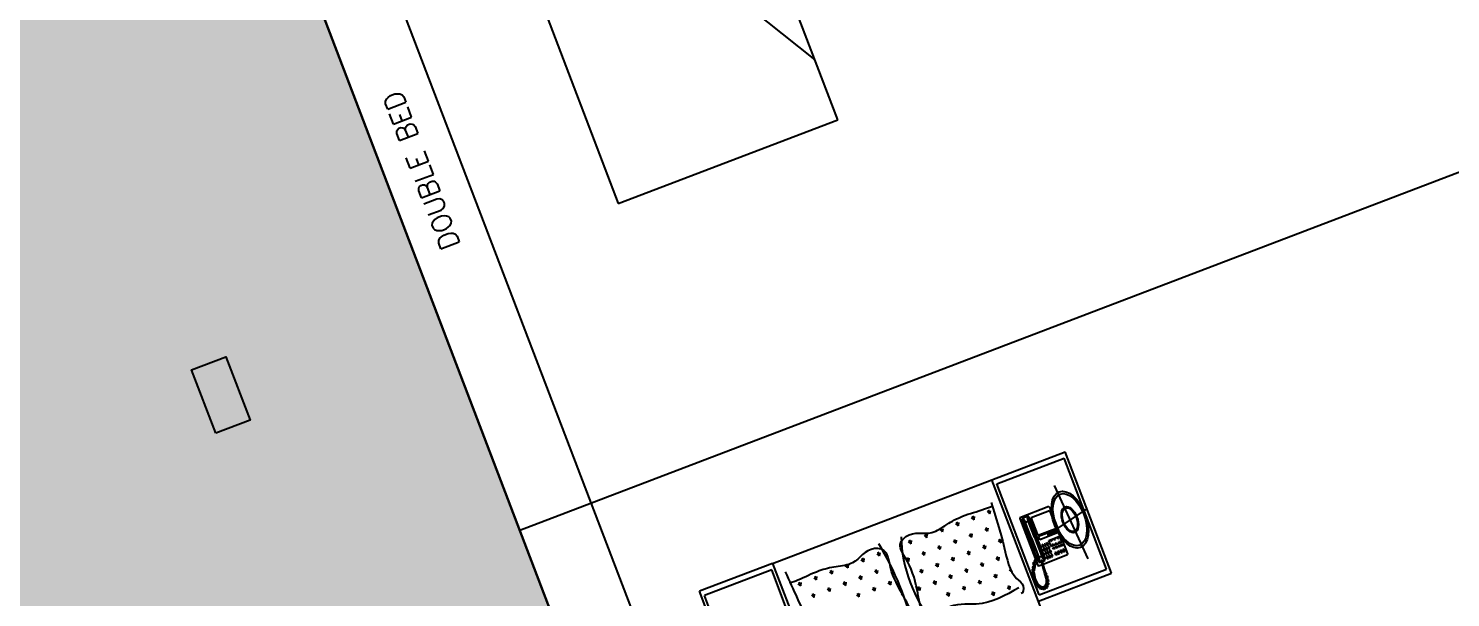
# Model space of a CAD drawing. Header units: inches. Extents: x -5597760 to 21122418, y -37133 to 23298423.
# Drawn here: x -2870980 to -144201, y 9573262 to 10665158 of the extents above; entities that cross this region are included whole.
import ezdxf

# ---------------------------------------------------------------- set-up
doc = ezdxf.new("R2010")
doc.units = ezdxf.units.IN
doc.header["$MEASUREMENT"] = 0
doc.layers.add('www.cad-blocks.net', color=7, linetype='Continuous')
doc.styles.get("Standard").update_dxf_attribs({"font": 'times.ttf', "height": 8})

# ---------------------------------------------------------------- blocks, each defined once
blk = doc.blocks.new('A$C200C7901')
for p, q in [((0, 1.8834), (0, 2.3334)), ((0.5, 2.3334), (0, 2.3334)), ((0.5, 2.3334), (0.5, 1.7369)), ((0.5, 2.3334), (0.5, 1.7369)), ((0.5, 2.3334), (2, 2.3334)), ((2, 2.3334), (2.5, 2.3334)), ((2, 1.6055), (2, 2.3334)), ((2.5, 1.8834), (2.5, 2.3334)), ((0.9943, 2.1721), (0.9842, 2.1822)), ((0.9943, 2.1721), (0.9842, 2.1822)), ((1.3176, 2.1721), (1.3075, 2.1822)), ((1.3176, 2.1721), (1.3075, 2.1822)), ((1.206, 2.0681), (1.1997, 2.0744)), ((1.206, 2.0681), (1.1997, 2.0744)), ((2, 1.8834), (2.5, 1.8834))]:
    blk.add_line(p, q)
at = {"linetype": 'ByBlock'}
for p, q in [((0.02, 1.9034), (0.02, 2.3134)), ((0.48, 2.3134), (0.02, 2.3134)), ((0.48, 1.9034), (0.48, 2.3134)), ((2.02, 2.3134), (2.48, 2.3134)), ((2.02, 1.9034), (2.02, 2.3134)), ((2.48, 1.9034), (2.48, 2.3134)), ((0.6171, 2.2259), (0.607, 2.236)), ((0.6171, 2.2259), (0.607, 2.236)), ((0.6171, 2.2259), (0.6171, 2.2402)), ((0.6171, 2.2259), (0.6171, 2.2402)), ((0.6171, 2.2259), (0.6272, 2.236)), ((0.6171, 2.2259), (0.6272, 2.236)), ((0.7249, 2.2259), (0.7148, 2.236)), ((0.7249, 2.2259), (0.7148, 2.236)), ((0.7249, 2.2259), (0.7249, 2.2402)), ((0.7249, 2.2259), (0.7249, 2.2402)), ((0.7249, 2.2259), (0.735, 2.236)), ((0.7249, 2.2259), (0.735, 2.236)), ((0.8326, 2.2259), (0.8225, 2.236)), ((0.8326, 2.2259), (0.8225, 2.236)), ((0.8326, 2.2259), (0.8326, 2.2402)), ((0.8326, 2.2259), (0.8326, 2.2402)), ((0.8326, 2.2259), (0.8427, 2.236)), ((0.8326, 2.2259), (0.8427, 2.236)), ((0.9404, 2.2259), (0.9303, 2.236)), ((0.9404, 2.2259), (0.9303, 2.236)), ((0.9404, 2.2259), (0.9404, 2.2369)), ((0.9404, 2.2259), (0.9404, 2.2369)), ((0.9404, 2.2259), (0.9505, 2.236)), ((0.9404, 2.2259), (0.9505, 2.236)), ((1.0482, 2.2259), (1.0381, 2.236)), ((1.0482, 2.2259), (1.0381, 2.236)), ((1.0482, 2.2259), (1.0482, 2.2402)), ((1.0482, 2.2259), (1.0482, 2.2402)), ((1.0482, 2.2259), (1.0583, 2.236)), ((1.0482, 2.2259), (1.0583, 2.236)), ((1.1559, 2.2259), (1.1458, 2.236)), ((1.1559, 2.2259), (1.1458, 2.236)), ((1.1559, 2.2259), (1.1559, 2.2402)), ((1.1559, 2.2259), (1.1559, 2.2402)), ((1.1559, 2.2259), (1.166, 2.236)), ((1.1559, 2.2259), (1.166, 2.236)), ((1.3714, 2.2259), (1.3613, 2.236)), ((1.3714, 2.2259), (1.3613, 2.236)), ((1.3714, 2.2259), (1.3714, 2.2402)), ((1.3714, 2.2259), (1.3714, 2.2402)), ((1.3714, 2.2259), (1.3815, 2.236)), ((1.3714, 2.2259), (1.3815, 2.236)), ((1.4792, 2.2259), (1.4691, 2.236)), ((1.4792, 2.2259), (1.4691, 2.236)), ((1.4792, 2.2259), (1.4792, 2.2402)), ((1.4792, 2.2259), (1.4792, 2.2402)), ((1.4792, 2.2259), (1.4893, 2.236)), ((1.4792, 2.2259), (1.4893, 2.236)), ((1.587, 2.2259), (1.5769, 2.236)), ((1.587, 2.2259), (1.5769, 2.236)), ((1.587, 2.2259), (1.587, 2.2393)), ((1.587, 2.2259), (1.587, 2.2393)), ((1.587, 2.2259), (1.5971, 2.236)), ((1.587, 2.2259), (1.5971, 2.236)), ((1.6947, 2.2259), (1.6846, 2.236)), ((1.6947, 2.2259), (1.6846, 2.236)), ((1.6947, 2.2259), (1.6947, 2.2402)), ((1.6947, 2.2259), (1.6947, 2.2402)), ((1.6947, 2.2259), (1.7048, 2.236)), ((1.6947, 2.2259), (1.7048, 2.236)), ((1.8025, 2.2259), (1.7924, 2.236)), ((1.8025, 2.2259), (1.7924, 2.236)), ((1.8025, 2.2259), (1.8025, 2.2402)), ((1.8025, 2.2259), (1.8025, 2.2402)), ((1.8025, 2.2259), (1.8126, 2.236)), ((1.8025, 2.2259), (1.8126, 2.236)), ((1.9103, 2.2259), (1.9002, 2.236)), ((1.9103, 2.2259), (1.9002, 2.236)), ((1.9103, 2.2259), (1.9103, 2.2402)), ((1.9103, 2.2259), (1.9103, 2.2402)), ((1.9103, 2.2259), (1.9204, 2.236)), ((1.9103, 2.2259), (1.9204, 2.236)), ((2.3581, 2.2373), (2.3919, 1.9595)), ((0.671, 2.1721), (0.6609, 2.1822)), ((0.671, 2.1721), (0.6609, 2.1822)), ((0.671, 2.172), (0.671, 2.1863)), ((0.671, 2.172), (0.671, 2.1863)), ((0.671, 2.1721), (0.6811, 2.1822)), ((0.671, 2.1721), (0.6811, 2.1822)), ((0.7787, 2.1721), (0.7686, 2.1822)), ((0.7787, 2.1721), (0.7686, 2.1822)), ((0.7787, 2.172), (0.7787, 2.1863)), ((0.7787, 2.172), (0.7787, 2.1863)), ((0.7787, 2.1721), (0.7889, 2.1822)), ((0.7787, 2.1721), (0.7889, 2.1822)), ((0.8865, 2.1721), (0.8764, 2.1822)), ((0.8865, 2.1721), (0.8764, 2.1822)), ((0.8865, 2.172), (0.8865, 2.1863)), ((0.8865, 2.172), (0.8865, 2.1863)), ((0.8865, 2.1721), (0.8966, 2.1822)), ((0.8865, 2.1721), (0.8966, 2.1822)), ((0.9943, 2.172), (0.9943, 2.1863)), ((0.9943, 2.172), (0.9943, 2.1863)), ((0.9943, 2.1721), (1.0044, 2.1822)), ((0.9943, 2.1721), (1.0044, 2.1822)), ((1.102, 2.1721), (1.0919, 2.1822)), ((1.102, 2.1721), (1.0919, 2.1822)), ((1.102, 2.172), (1.102, 2.1863)), ((1.102, 2.172), (1.102, 2.1863)), ((1.102, 2.1721), (1.1121, 2.1822)), ((1.102, 2.1721), (1.1121, 2.1822)), ((1.3176, 2.172), (1.3176, 2.1863)), ((1.3176, 2.172), (1.3176, 2.1863)), ((1.3176, 2.1721), (1.3277, 2.1822)), ((1.3176, 2.1721), (1.3277, 2.1822)), ((1.4253, 2.1721), (1.4152, 2.1822)), ((1.4253, 2.1721), (1.4152, 2.1822)), ((1.4253, 2.172), (1.4253, 2.1863)), ((1.4253, 2.172), (1.4253, 2.1863)), ((1.4253, 2.1721), (1.4354, 2.1822)), ((1.4253, 2.1721), (1.4354, 2.1822)), ((1.5331, 2.1721), (1.523, 2.1822)), ((1.5331, 2.1721), (1.523, 2.1822)), ((1.5331, 2.172), (1.5331, 2.1863)), ((1.5331, 2.172), (1.5331, 2.1863)), ((1.5331, 2.1721), (1.5432, 2.1822)), ((1.5331, 2.1721), (1.5432, 2.1822)), ((1.6409, 2.1721), (1.6308, 2.1822)), ((1.6409, 2.1721), (1.6308, 2.1822)), ((1.6408, 2.172), (1.6408, 2.1863)), ((1.6408, 2.172), (1.6408, 2.1863)), ((1.6409, 2.1721), (1.651, 2.1822)), ((1.6409, 2.1721), (1.651, 2.1822)), ((1.7486, 2.1721), (1.7385, 2.1822)), ((1.7486, 2.1721), (1.7385, 2.1822)), ((1.7486, 2.172), (1.7486, 2.1863)), ((1.7486, 2.172), (1.7486, 2.1863)), ((1.7486, 2.1721), (1.7587, 2.1822)), ((1.7486, 2.1721), (1.7587, 2.1822)), ((1.8564, 2.1721), (1.8463, 2.1822)), ((1.8564, 2.1721), (1.8463, 2.1822)), ((1.8564, 2.172), (1.8564, 2.1863)), ((1.8564, 2.172), (1.8564, 2.1863)), ((1.8564, 2.1721), (1.8665, 2.1822)), ((1.8564, 2.1721), (1.8665, 2.1822)), ((2.0802, 2.176), (2.0777, 2.1734)), ((2.0777, 2.1734), (2.0783, 1.9999)), ((2.2789, 2.1766), (2.0802, 2.176)), ((2.0941, 2.1722), (2.0878, 2.1659)), ((2.0878, 2.1659), (2.0883, 2.015)), ((2.0915, 2.1685), (2.0903, 2.1634)), ((2.0903, 2.1634), (2.1017, 2.1521)), ((2.0903, 2.1634), (2.0904, 2.1295)), ((2.0966, 2.171), (2.0915, 2.1685)), ((2.1318, 2.1724), (2.0941, 2.1722)), ((2.1267, 2.1711), (2.0966, 2.171)), ((2.1029, 2.1547), (2.0966, 2.171)), ((2.1205, 2.1547), (2.1267, 2.1711)), ((2.1331, 2.1636), (2.1218, 2.1522)), ((2.1267, 2.1711), (2.1318, 2.1686)), ((2.1368, 2.1661), (2.1318, 2.1724)), ((2.1318, 2.1686), (2.1331, 2.1636)), ((2.1331, 2.1636), (2.1332, 2.1296)), ((2.1373, 2.014), (2.1368, 2.1661)), ((2.1481, 2.1624), (2.2739, 2.1628)), ((2.2739, 2.1628), (2.2741, 2.0961)), ((2.2789, 2.1766), (2.2814, 2.1741)), ((2.2814, 2.1741), (2.282, 2.0006)), ((0.9404, 2.1182), (0.9303, 2.1283)), ((0.9404, 2.1182), (0.9303, 2.1283)), ((0.9404, 2.1182), (0.9404, 2.1325)), ((0.9404, 2.1182), (0.9404, 2.1325)), ((0.9404, 2.1182), (0.9505, 2.1283)), ((0.9404, 2.1182), (0.9505, 2.1283)), ((1.0482, 2.1182), (1.0381, 2.1283)), ((1.0482, 2.1182), (1.0381, 2.1283)), ((1.0482, 2.1182), (1.0482, 2.1325)), ((1.0482, 2.1182), (1.0482, 2.1325)), ((1.0482, 2.1182), (1.0583, 2.1283)), ((1.0482, 2.1182), (1.0583, 2.1283)), ((1.1559, 2.1182), (1.1458, 2.1283)), ((1.1559, 2.1182), (1.1458, 2.1283)), ((1.1559, 2.1182), (1.1559, 2.1325)), ((1.1559, 2.1182), (1.1559, 2.1325)), ((1.1559, 2.1182), (1.166, 2.1283)), ((1.1559, 2.1182), (1.166, 2.1283)), ((1.3714, 2.1182), (1.3613, 2.1283)), ((1.3714, 2.1182), (1.3613, 2.1283)), ((1.3714, 2.1182), (1.3714, 2.1325)), ((1.3714, 2.1182), (1.3714, 2.1325)), ((1.3714, 2.1182), (1.3815, 2.1283)), ((1.3714, 2.1182), (1.3815, 2.1283)), ((1.4792, 2.1182), (1.4691, 2.1283)), ((1.4792, 2.1182), (1.4691, 2.1283)), ((1.4792, 2.1182), (1.4792, 2.1325)), ((1.4792, 2.1182), (1.4792, 2.1325)), ((1.4792, 2.1182), (1.4893, 2.1283)), ((1.4792, 2.1182), (1.4893, 2.1283)), ((1.587, 2.1182), (1.5769, 2.1283)), ((1.587, 2.1182), (1.5769, 2.1283)), ((1.587, 2.1182), (1.587, 2.1325)), ((1.587, 2.1182), (1.587, 2.1325)), ((1.587, 2.1182), (1.5971, 2.1283)), ((1.587, 2.1182), (1.5971, 2.1283)), ((1.6947, 2.1182), (1.6846, 2.1283)), ((1.6947, 2.1182), (1.6846, 2.1283)), ((1.6947, 2.1182), (1.6947, 2.1325)), ((1.6947, 2.1182), (1.6947, 2.1325)), ((1.6947, 2.1182), (1.7048, 2.1283)), ((1.6947, 2.1182), (1.7048, 2.1283)), ((1.8025, 2.1182), (1.7924, 2.1283)), ((1.8025, 2.1182), (1.7924, 2.1283)), ((1.8025, 2.1182), (1.8025, 2.1325)), ((1.8025, 2.1182), (1.8025, 2.1325)), ((1.8025, 2.1182), (1.8126, 2.1283)), ((1.8025, 2.1182), (1.8126, 2.1283)), ((1.9103, 2.1182), (1.9002, 2.1283)), ((1.9103, 2.1182), (1.9002, 2.1283)), ((1.9103, 2.1182), (1.9103, 2.1325)), ((1.9103, 2.1182), (1.9103, 2.1325)), ((1.9103, 2.1182), (1.9204, 2.1283)), ((1.9103, 2.1182), (1.9204, 2.1283)), ((2.0904, 2.1295), (2.093, 2.1232)), ((2.093, 2.1232), (2.0968, 2.1169)), ((2.0968, 2.1169), (2.098, 2.1081)), ((2.1017, 2.1521), (2.1029, 2.1547)), ((2.1019, 2.0956), (2.1017, 2.1521)), ((2.1029, 2.1547), (2.1205, 2.1547)), ((2.1218, 2.1522), (2.1205, 2.1547)), ((2.122, 2.0956), (2.1218, 2.1522)), ((2.1269, 2.117), (2.1257, 2.1082)), ((2.1307, 2.1233), (2.1269, 2.117)), ((2.1332, 2.1296), (2.1307, 2.1233)), ((2.1484, 2.0957), (2.1481, 2.1624)), ((2.2464, 2.0911), (2.5044, 2.1228)), ((1.3176, 2.0643), (1.3075, 2.0744)), ((1.3176, 2.0643), (1.3075, 2.0744)), ((1.3176, 2.0643), (1.3176, 2.0786)), ((1.3176, 2.0643), (1.3176, 2.0786)), ((1.3176, 2.0643), (1.3277, 2.0744)), ((1.3176, 2.0643), (1.3277, 2.0744)), ((1.4253, 2.0643), (1.4152, 2.0744)), ((1.4253, 2.0643), (1.4152, 2.0744)), ((1.4253, 2.0643), (1.4253, 2.0786)), ((1.4253, 2.0643), (1.4253, 2.0786)), ((1.4253, 2.0643), (1.4354, 2.0744)), ((1.4253, 2.0643), (1.4354, 2.0744)), ((1.5331, 2.0643), (1.523, 2.0744)), ((1.5331, 2.0643), (1.523, 2.0744)), ((1.5331, 2.0643), (1.5331, 2.0786)), ((1.5331, 2.0643), (1.5331, 2.0786)), ((1.5331, 2.0643), (1.5432, 2.0744)), ((1.5331, 2.0643), (1.5432, 2.0744)), ((1.6409, 2.0643), (1.6308, 2.0744)), ((1.6409, 2.0643), (1.6308, 2.0744)), ((1.6408, 2.0643), (1.6408, 2.0786)), ((1.6408, 2.0643), (1.6408, 2.0786)), ((1.6409, 2.0643), (1.651, 2.0744)), ((1.6409, 2.0643), (1.651, 2.0744)), ((1.7486, 2.0643), (1.7385, 2.0744)), ((1.7486, 2.0643), (1.7385, 2.0744)), ((1.7486, 2.0643), (1.7486, 2.0786)), ((1.7486, 2.0643), (1.7486, 2.0786)), ((1.7486, 2.0643), (1.7587, 2.0744)), ((1.7486, 2.0643), (1.7587, 2.0744)), ((1.8564, 2.0643), (1.8463, 2.0744)), ((1.8564, 2.0643), (1.8463, 2.0744)), ((1.8564, 2.0643), (1.8564, 2.0786)), ((1.8564, 2.0643), (1.8564, 2.0786)), ((1.8564, 2.0643), (1.8665, 2.0744)), ((1.8564, 2.0643), (1.8665, 2.0744)), ((2.0969, 2.0629), (2.0982, 2.0717)), ((2.098, 2.1081), (2.0981, 2.0956)), ((2.0982, 2.0717), (2.0981, 2.0956)), ((2.1019, 2.0956), (2.1021, 2.0277)), ((2.122, 2.0956), (2.1222, 2.0277)), ((2.1257, 2.1082), (2.1257, 2.0956)), ((2.1258, 2.0718), (2.1257, 2.0956)), ((2.1271, 2.063), (2.1258, 2.0718)), ((2.2741, 2.0961), (2.1484, 2.0957)), ((2.1484, 2.0932), (2.2691, 2.0936)), ((2.1484, 2.0806), (2.1484, 2.0932)), ((2.2691, 2.081), (2.1484, 2.0806)), ((2.2, 2.067), (2.2742, 2.0672)), ((2.2001, 2.0443), (2.2, 2.067)), ((2.2087, 2.0934), (2.2088, 2.0808)), ((2.2126, 2.0645), (2.2164, 2.0645)), ((2.2126, 2.0607), (2.2126, 2.0645)), ((2.2164, 2.0645), (2.2164, 2.0607)), ((2.2188, 2.0934), (2.2188, 2.0809)), ((2.2288, 2.0935), (2.2289, 2.0809)), ((2.2352, 2.0646), (2.239, 2.0646)), ((2.2352, 2.0608), (2.2352, 2.0646)), ((2.2389, 2.0935), (2.239, 2.0809)), ((2.239, 2.0646), (2.239, 2.0608)), ((2.249, 2.0935), (2.249, 2.081)), ((2.2579, 2.0609), (2.2579, 2.0647)), ((2.2579, 2.0647), (2.2616, 2.0647)), ((2.259, 2.0936), (2.2591, 2.081)), ((2.2616, 2.0647), (2.2616, 2.0609)), ((2.2691, 2.0936), (2.2691, 2.081)), ((2.2742, 2.0672), (2.2743, 2.0446)), ((1.4792, 2.0104), (1.4691, 2.0205)), ((1.4792, 2.0104), (1.4691, 2.0205)), ((1.4792, 2.0104), (1.4792, 2.0247)), ((1.4792, 2.0104), (1.4792, 2.0247)), ((1.4792, 2.0104), (1.4893, 2.0205)), ((1.4792, 2.0104), (1.4893, 2.0205)), ((1.587, 2.0104), (1.5769, 2.0205)), ((1.587, 2.0104), (1.5769, 2.0205)), ((1.587, 2.0104), (1.587, 2.0247)), ((1.587, 2.0104), (1.587, 2.0247)), ((1.587, 2.0104), (1.5971, 2.0205)), ((1.587, 2.0104), (1.5971, 2.0205)), ((1.6947, 2.0104), (1.6846, 2.0205)), ((1.6947, 2.0104), (1.6846, 2.0205)), ((1.6947, 2.0104), (1.6947, 2.0247)), ((1.6947, 2.0104), (1.6947, 2.0247)), ((1.6947, 2.0104), (1.7048, 2.0205)), ((1.6947, 2.0104), (1.7048, 2.0205)), ((1.8025, 2.0104), (1.7924, 2.0205)), ((1.8025, 2.0104), (1.7924, 2.0205)), ((1.8025, 2.0104), (1.8025, 2.0247)), ((1.8025, 2.0104), (1.8025, 2.0247)), ((1.8025, 2.0104), (1.8126, 2.0205)), ((1.8025, 2.0104), (1.8126, 2.0205)), ((1.9068, 2.0139), (1.9002, 2.0205)), ((1.9068, 2.0139), (1.9002, 2.0205)), ((2.0576, 2.0133), (2.0598, 2.0155)), ((2.0598, 2.0155), (2.0645, 2.0137)), ((2.0645, 2.0137), (2.0671, 2.0162)), ((2.0671, 2.0162), (2.0707, 2.0197)), ((2.0727, 2.016), (2.0676, 2.012)), ((2.0707, 2.0197), (2.0782, 2.0226)), ((2.0782, 2.0175), (2.0727, 2.016)), ((2.0907, 2.0503), (2.0932, 2.0566)), ((2.0908, 2.0163), (2.0907, 2.0503)), ((2.0908, 2.0163), (2.1021, 2.0277)), ((2.0921, 2.0113), (2.0908, 2.0163)), ((2.0932, 2.0566), (2.0969, 2.0629)), ((2.1034, 2.0252), (2.0971, 2.0088)), ((2.1021, 2.0277), (2.1034, 2.0252)), ((2.1034, 2.0252), (2.121, 2.0252)), ((2.1222, 2.0277), (2.121, 2.0252)), ((2.121, 2.0252), (2.1273, 2.0089)), ((2.1336, 2.0165), (2.1222, 2.0277)), ((2.1309, 2.0567), (2.1271, 2.063)), ((2.1334, 2.0504), (2.1309, 2.0567)), ((2.1323, 2.0114), (2.1336, 2.0165)), ((2.1336, 2.0165), (2.1334, 2.0504)), ((2.1586, 2.0606), (2.1485, 2.0605)), ((2.1485, 2.0605), (2.1485, 2.053)), ((2.1485, 2.053), (2.1586, 2.053)), ((2.1485, 2.0467), (2.1486, 2.0391)), ((2.1586, 2.0467), (2.1485, 2.0467)), ((2.1486, 2.0391), (2.1586, 2.0392)), ((2.1586, 2.0329), (2.1486, 2.0329)), ((2.1486, 2.0329), (2.1486, 2.0253)), ((2.1486, 2.0253), (2.1587, 2.0253)), ((2.1587, 2.0178), (2.1486, 2.0178)), ((2.1486, 2.0178), (2.1487, 2.0102)), ((2.1586, 2.053), (2.1586, 2.0606)), ((2.1586, 2.0392), (2.1586, 2.0467)), ((2.1587, 2.0253), (2.1586, 2.0329)), ((2.1587, 2.0103), (2.1587, 2.0178)), ((2.1636, 2.0606), (2.1636, 2.053)), ((2.1736, 2.0606), (2.1636, 2.0606)), ((2.1636, 2.053), (2.1737, 2.0531)), ((2.1737, 2.0468), (2.1636, 2.0467)), ((2.1636, 2.0467), (2.1637, 2.0392)), ((2.1637, 2.0392), (2.1737, 2.0392)), ((2.1637, 2.0317), (2.1637, 2.0241)), ((2.1737, 2.0317), (2.1637, 2.0317)), ((2.1637, 2.0241), (2.1738, 2.0241)), ((2.1738, 2.0179), (2.1637, 2.0178)), ((2.1637, 2.0178), (2.1638, 2.0103)), ((2.1737, 2.0531), (2.1736, 2.0606)), ((2.1737, 2.0392), (2.1737, 2.0468)), ((2.1738, 2.0241), (2.1737, 2.0317)), ((2.1738, 2.0103), (2.1738, 2.0179)), ((2.1887, 2.0607), (2.1787, 2.0606)), ((2.1787, 2.0606), (2.1787, 2.0531)), ((2.1787, 2.0531), (2.1888, 2.0531)), ((2.1787, 2.0468), (2.1787, 2.0392)), ((2.1888, 2.0468), (2.1787, 2.0468)), ((2.1787, 2.0392), (2.1888, 2.0393)), ((2.1788, 2.0317), (2.1788, 2.0242)), ((2.1888, 2.0317), (2.1788, 2.0317)), ((2.1788, 2.0242), (2.1889, 2.0242)), ((2.1788, 2.0179), (2.1788, 2.0103)), ((2.1889, 2.0179), (2.1788, 2.0179)), ((2.1888, 2.0531), (2.1887, 2.0607)), ((2.1888, 2.0393), (2.1888, 2.0468)), ((2.1889, 2.0242), (2.1888, 2.0317)), ((2.1889, 2.0104), (2.1889, 2.0179)), ((2.2743, 2.0446), (2.2001, 2.0443)), ((2.2077, 2.0331), (2.2077, 2.0381)), ((2.2077, 2.0381), (2.2202, 2.0381)), ((2.2203, 2.0331), (2.2077, 2.0331)), ((2.2203, 2.0193), (2.2077, 2.0192)), ((2.2077, 2.0192), (2.2078, 2.0117)), ((2.2164, 2.0607), (2.2126, 2.0607)), ((2.2126, 2.0507), (2.2164, 2.0507)), ((2.2127, 2.0469), (2.2126, 2.0507)), ((2.2164, 2.0469), (2.2127, 2.0469)), ((2.2164, 2.0507), (2.2164, 2.0469)), ((2.2202, 2.0381), (2.2203, 2.0331)), ((2.2203, 2.0117), (2.2203, 2.0193)), ((2.2253, 2.0381), (2.2378, 2.0382)), ((2.2253, 2.0331), (2.2253, 2.0381)), ((2.2379, 2.0332), (2.2253, 2.0331)), ((2.2379, 2.0193), (2.2253, 2.0193)), ((2.2253, 2.0193), (2.2254, 2.0117)), ((2.239, 2.0608), (2.2352, 2.0608)), ((2.2353, 2.0508), (2.2391, 2.0508)), ((2.2353, 2.047), (2.2353, 2.0508)), ((2.2391, 2.047), (2.2353, 2.047)), ((2.2378, 2.0382), (2.2379, 2.0332)), ((2.2379, 2.0118), (2.2379, 2.0193)), ((2.2391, 2.0508), (2.2391, 2.047)), ((2.2429, 2.0332), (2.2429, 2.0382)), ((2.2429, 2.0382), (2.2554, 2.0382)), ((2.2555, 2.0332), (2.2429, 2.0332)), ((2.2555, 2.0194), (2.2429, 2.0193)), ((2.2429, 2.0193), (2.243, 2.0118)), ((2.2554, 2.0382), (2.2555, 2.0332)), ((2.2555, 2.0118), (2.2555, 2.0194)), ((2.2616, 2.0609), (2.2579, 2.0609)), ((2.2579, 2.0508), (2.2617, 2.0508)), ((2.2579, 2.0471), (2.2579, 2.0508)), ((2.2617, 2.0471), (2.2579, 2.0471)), ((2.2605, 2.0332), (2.2605, 2.0383)), ((2.2605, 2.0383), (2.273, 2.0383)), ((2.2731, 2.0333), (2.2605, 2.0332)), ((2.2605, 2.0194), (2.2606, 2.0119)), ((2.2731, 2.0194), (2.2605, 2.0194)), ((2.2617, 2.0508), (2.2617, 2.0471)), ((2.273, 2.0383), (2.2731, 2.0333)), ((2.2731, 2.0119), (2.2731, 2.0194)), ((1.7486, 1.9565), (1.7385, 1.9666)), ((1.7486, 1.9565), (1.7385, 1.9666)), ((1.7486, 1.9565), (1.7486, 1.9708)), ((1.7486, 1.9565), (1.7486, 1.9708)), ((1.7486, 1.9565), (1.7587, 1.9666)), ((1.7486, 1.9565), (1.7587, 1.9666)), ((1.8564, 1.9565), (1.8463, 1.9666)), ((1.8564, 1.9565), (1.8463, 1.9666)), ((1.8564, 1.9565), (1.8564, 1.9708)), ((1.8564, 1.9565), (1.8564, 1.9708)), ((1.8564, 1.9565), (1.8665, 1.9666)), ((1.8564, 1.9565), (1.8665, 1.9666)), ((2.0234, 1.9686), (2.0251, 1.9745)), ((2.0287, 1.9636), (2.0234, 1.9686)), ((2.0251, 1.9745), (2.0333, 1.9743)), ((2.0259, 1.977), (2.0281, 1.9847)), ((2.0333, 1.9743), (2.0259, 1.977)), ((2.0281, 1.9847), (2.0358, 1.9839)), ((2.0393, 1.984), (2.031, 1.96)), ((2.0338, 1.9895), (2.0386, 1.9946)), ((2.0358, 1.9839), (2.0338, 1.9895)), ((2.0386, 1.9946), (2.0444, 1.9911)), ((2.0561, 1.9986), (2.0396, 1.9844)), ((2.0431, 1.999), (2.0488, 2.0046)), ((2.0444, 1.9911), (2.0431, 1.999)), ((2.0488, 2.0046), (2.0557, 2.0011)), ((2.053, 2.0084), (2.0563, 2.0119)), ((2.0557, 2.0011), (2.053, 2.0084)), ((2.0663, 2.0077), (2.0561, 1.9986)), ((2.0563, 2.0119), (2.0594, 2.0095)), ((2.0594, 2.0095), (2.0576, 2.0133)), ((2.0663, 2.0102), (2.0636, 2.0104)), ((2.0636, 2.0104), (2.0663, 2.0077)), ((2.0676, 2.012), (2.0663, 2.0102)), ((2.0783, 1.9999), (2.0808, 1.9974)), ((2.0808, 1.9974), (2.1079, 1.9975)), ((2.0883, 2.015), (2.0946, 2.0075)), ((2.0971, 2.0088), (2.0921, 2.0113)), ((2.0946, 2.0075), (2.1093, 2.0076)), ((2.1094, 2.0088), (2.0971, 2.0088)), ((2.0992, 1.9663), (2.1038, 1.9697)), ((2.1002, 1.9605), (2.0992, 1.9663)), ((2.1035, 1.9763), (2.1042, 1.9824)), ((2.1038, 1.9697), (2.1035, 1.9763)), ((2.1042, 1.9824), (2.1072, 1.9944)), ((2.1076, 1.9704), (2.1068, 1.9689)), ((2.1068, 1.9689), (2.1096, 1.9661)), ((2.1072, 1.9944), (2.109, 2.0025)), ((2.1103, 1.989), (2.1073, 1.9771)), ((2.1073, 1.9771), (2.1076, 1.9704)), ((2.109, 2.0025), (2.1097, 2.0126)), ((2.1096, 1.9661), (2.1101, 1.96)), ((2.1097, 2.0126), (2.1135, 2.0126)), ((2.1133, 2.0018), (2.1103, 1.989)), ((2.1123, 1.9975), (2.2795, 1.9981)), ((2.1135, 2.0126), (2.1133, 2.0018)), ((2.1273, 2.0089), (2.1134, 2.0088)), ((2.1134, 2.0076), (2.1311, 2.0077)), ((2.1273, 2.0089), (2.1323, 2.0114)), ((2.1311, 2.0077), (2.1373, 2.014)), ((2.1487, 2.0102), (2.1587, 2.0103)), ((2.1638, 2.0103), (2.1738, 2.0103)), ((2.1788, 2.0103), (2.1889, 2.0104)), ((2.2078, 2.0117), (2.2203, 2.0117)), ((2.2254, 2.0117), (2.2379, 2.0118)), ((2.243, 2.0118), (2.2555, 2.0118)), ((2.2606, 2.0119), (2.2731, 2.0119)), ((2.282, 2.0006), (2.2795, 1.9981)), ((2.0206, 1.9572), (2.0218, 1.9635)), ((2.0285, 1.9549), (2.0206, 1.9572)), ((2.0218, 1.9635), (2.0287, 1.9636)), ((2.0219, 1.9511), (2.0285, 1.9549)), ((2.0229, 1.946), (2.0219, 1.9511)), ((2.0308, 1.9462), (2.0229, 1.946)), ((2.0247, 1.9394), (2.0308, 1.9462)), ((2.0268, 1.9343), (2.0247, 1.9394)), ((2.0341, 1.9366), (2.0268, 1.9343)), ((2.0306, 1.9297), (2.0341, 1.9366)), ((2.0339, 1.9267), (2.0306, 1.9297)), ((2.031, 1.96), (2.0346, 1.9409)), ((2.041, 1.9297), (2.0339, 1.9267)), ((2.0346, 1.9409), (2.0459, 1.93)), ((2.038, 1.9228), (2.041, 1.9297)), ((2.0421, 1.9193), (2.038, 1.9228)), ((2.0474, 1.9259), (2.0421, 1.9193)), ((2.0459, 1.93), (2.0607, 1.9237)), ((2.0467, 1.9183), (2.0474, 1.9259)), ((2.0508, 1.9163), (2.0467, 1.9183)), ((2.0566, 1.9214), (2.0508, 1.9163)), ((2.0569, 1.9145), (2.0566, 1.9214)), ((2.0607, 1.9237), (2.0759, 1.925)), ((2.0645, 1.9214), (2.0617, 1.9133)), ((2.0663, 1.914), (2.0645, 1.9214)), ((2.0736, 1.9214), (2.0706, 1.9146)), ((2.077, 1.9146), (2.0736, 1.9214)), ((2.0759, 1.925), (2.0894, 1.9322)), ((2.0876, 1.9195), (2.0815, 1.9245)), ((2.0815, 1.9245), (2.0823, 1.9161)), ((2.0925, 1.9225), (2.0876, 1.9195)), ((2.0894, 1.9322), (2.099, 1.9444)), ((2.0973, 1.9251), (2.0914, 1.9294)), ((2.0914, 1.9294), (2.0925, 1.9225)), ((2.1011, 1.9297), (2.0973, 1.9251)), ((2.1051, 1.9353), (2.0975, 1.9368)), ((2.0975, 1.9368), (2.1011, 1.9297)), ((2.099, 1.9444), (2.1002, 1.9605)), ((2.1094, 1.9475), (2.1013, 1.9467)), ((2.1013, 1.9467), (2.1084, 1.9412)), ((2.1101, 1.96), (2.1028, 1.9587)), ((2.1028, 1.9587), (2.1099, 1.9544)), ((2.1084, 1.9412), (2.1051, 1.9353)), ((2.1099, 1.9544), (2.1094, 1.9475)), ((2.02, 1.9034), (2.48, 1.9034)), ((2.0617, 1.9133), (2.0569, 1.9145)), ((2.0706, 1.9146), (2.0663, 1.914)), ((2.0823, 1.9161), (2.077, 1.9146))]:
    blk.add_line(p, q, dxfattribs=at)
for radius in [0.1032, 0.0947, 0.0475, 0.0432]:
    blk.add_circle((2.3739, 2.1081), radius, dxfattribs=at)
for centre, radius, start, end in [((0.658, 2.0811), 0.5513, 345.0722, 19.5492), ((1.5685, 2.097), 0.291, 145.8603, 212.2445)]:
    blk.add_arc(centre, radius, start, end)
for points, knots in [([(0.5562, 2.2908), (0.5634, 2.223), (0.5751, 2.1147), (0.6005, 2.0213), (0.5392, 1.8966), (0.5726, 1.9486), (0.5854, 1.951)], [0, 0, 0, 0, 193.119101, 308.278592, 371.468985, 410.593498, 410.593498, 410.593498, 410.593498]), ([(0.5854, 1.951), (0.6835, 1.9407), (0.8425, 1.9242), (1.0374, 2.0054), (1.1564, 1.9255), (1.2274, 1.9841), (1.2052, 2.0751), (1.1815, 2.152), (1.2176, 2.2368), (1.0992, 2.2731), (1.0008, 2.2255), (0.8698, 2.246), (0.7481, 2.2548), (0.6426, 2.2473), (0.5746, 2.2478), (0.5562, 2.2479)], [0, 0, 0, 0, 292.165466, 473.33038, 601.631673, 630.723769, 727.138505, 836.819956, 887.958136, 954.42438, 1118.989809, 1227.016542, 1338.750986, 1487.447361, 1542.751028, 1542.751028, 1542.751028, 1542.751028]), ([(1.9146, 1.951), (1.8174, 1.9428), (1.6601, 1.9297), (1.4574, 1.9942), (1.3549, 1.9462), (1.2593, 1.9563), (1.314, 2.0834), (1.3193, 2.1569), (1.2853, 2.2393), (1.4031, 2.2724), (1.4987, 2.2256), (1.6304, 2.2459), (1.7519, 2.2548), (1.8574, 2.2473), (1.9254, 2.2478), (1.9438, 2.2479)], [0, 0, 0, 0, 292.165466, 473.33038, 601.631673, 624.236147, 735.870502, 858.452188, 896.317728, 962.783971, 1127.3494, 1235.376134, 1347.110578, 1495.806953, 1551.11062, 1551.11062, 1551.11062, 1551.11062]), ([(1.9438, 2.2608), (1.9381, 2.2086), (1.9282, 2.1195), (1.8897, 2.0022), (1.9591, 1.9538), (1.9264, 1.9278), (1.9146, 1.93)], [0, 0, 0, 0, 163.411291, 278.570782, 318.445997, 354.484131, 354.484131, 354.484131, 354.484131])]:
    blk.add_open_spline(points, degree=3, knots=knots)
blk = doc.blocks.new('MATRI-01')
for p, q in [((-0.7363, 0.9839), (-1.1363, 0.9839)), ((-1.1363, 0.9839), (-1.1363, 0.5839)), ((0.7637, 0.9839), (-0.7363, 0.9839)), ((-0.7363, 0.9839), (-0.7363, -0.9161)), ((-0.7363, 0.5839), (-0.7363, 0.9839)), ((0.7637, -0.9161), (0.7637, 0.9839)), ((0.7637, 0.9839), (1.1637, 0.9839)), ((0.7637, 0.5839), (0.7637, 0.9839)), ((1.1637, 0.9839), (1.1637, 0.5839)), ((-0.7363, 0.6839), (0.7637, 0.6839)), ((-0.7363, 0.6839), (0.7637, -0.2548)), ((-0.7363, 0.6839), (0.7637, -0.695)), ((-1.1363, 0.5839), (-0.7363, 0.5839)), ((1.1637, 0.5839), (0.7637, 0.5839)), ((-0.7363, -0.9161), (0.7637, -0.9161))]:
    blk.add_line(p, q)
blk = doc.blocks.new('format')
at = {"true_color": 0x444444}
blk.add_hatch(color=250, dxfattribs=at).paths.add_polyline_path([(43635.4, 40318.3), (43635.4, 10917.5), (47364.4, 10917.5), (47364.4, 40318.3)])
at = {"true_color": 0x546d8e}
blk.add_hatch(color=155, dxfattribs=at).paths.add_polyline_path([(45770.3, 27985.7), (45770.3, 27751.1), (46005.2, 27751.1), (46005.2, 27985.7)])
at = {"color": 155, "true_color": 0x546d8e}
for p, q in [((47364.4, 10917.5), (47364.4, 40318.3)), ((47850.6, 39270.4), (47850.6, 11965.4)), ((47364.4, 27062.5), (110172.9, 27062.5))]:
    blk.add_line(p, q, dxfattribs=at)
blk.add_line((47364.4, 40318.3), (47364.4, 10917.5))
at = {"color": 250, "true_color": 0x444444}
blk.add_line((47364.4, 40318.3), (47364.4, 10917.5), dxfattribs=at)
at = {"color": 155, "true_color": 0x546d8e}
blk.add_lwpolyline([(45770.3, 27751.1), (45770.3, 27985.7), (46005.2, 27985.7), (46005.2, 27751.1)], close=True, dxfattribs=at)
at = {"layer": 'www.cad-blocks.net', "insert": (47535.2, 28058.1), "char_height": 125, "attachment_point": 1, "rotation": 90}
blk.add_mtext_dynamic_manual_height_columns('{\\Fsimplex|c0;DOUBLE BED}', width=5331.342, gutter_width=12.5, heights=[0], dxfattribs=at)
blk = doc.blocks.new('01-01-cad-blocks-net-beds')
at = {"xscale": 1000, "yscale": 1000, "zscale": 1000}
for name, p in [('MATRI-01', (7584.4, 19430.4)), ('A$C200C7901', (6448.1, 14827.7))]:
    blk.add_blockref(name, p, dxfattribs=at)
at = {"layer": 'www.cad-blocks.net'}
blk.add_blockref('format', (-41848.5, -9482.9), dxfattribs=at)

msp = doc.modelspace()

# ---------------------------------------------------------------- block references
at = {"xscale": 300.1938731896516, "yscale": 554.7683964805537, "zscale": 300.1938731896516, "rotation": 20.89932353322971}
msp.add_blockref('01-01-cad-blocks-net-beds', (3466.3, 689.2), dxfattribs=at)

doc.saveas('drawing.dxf')
